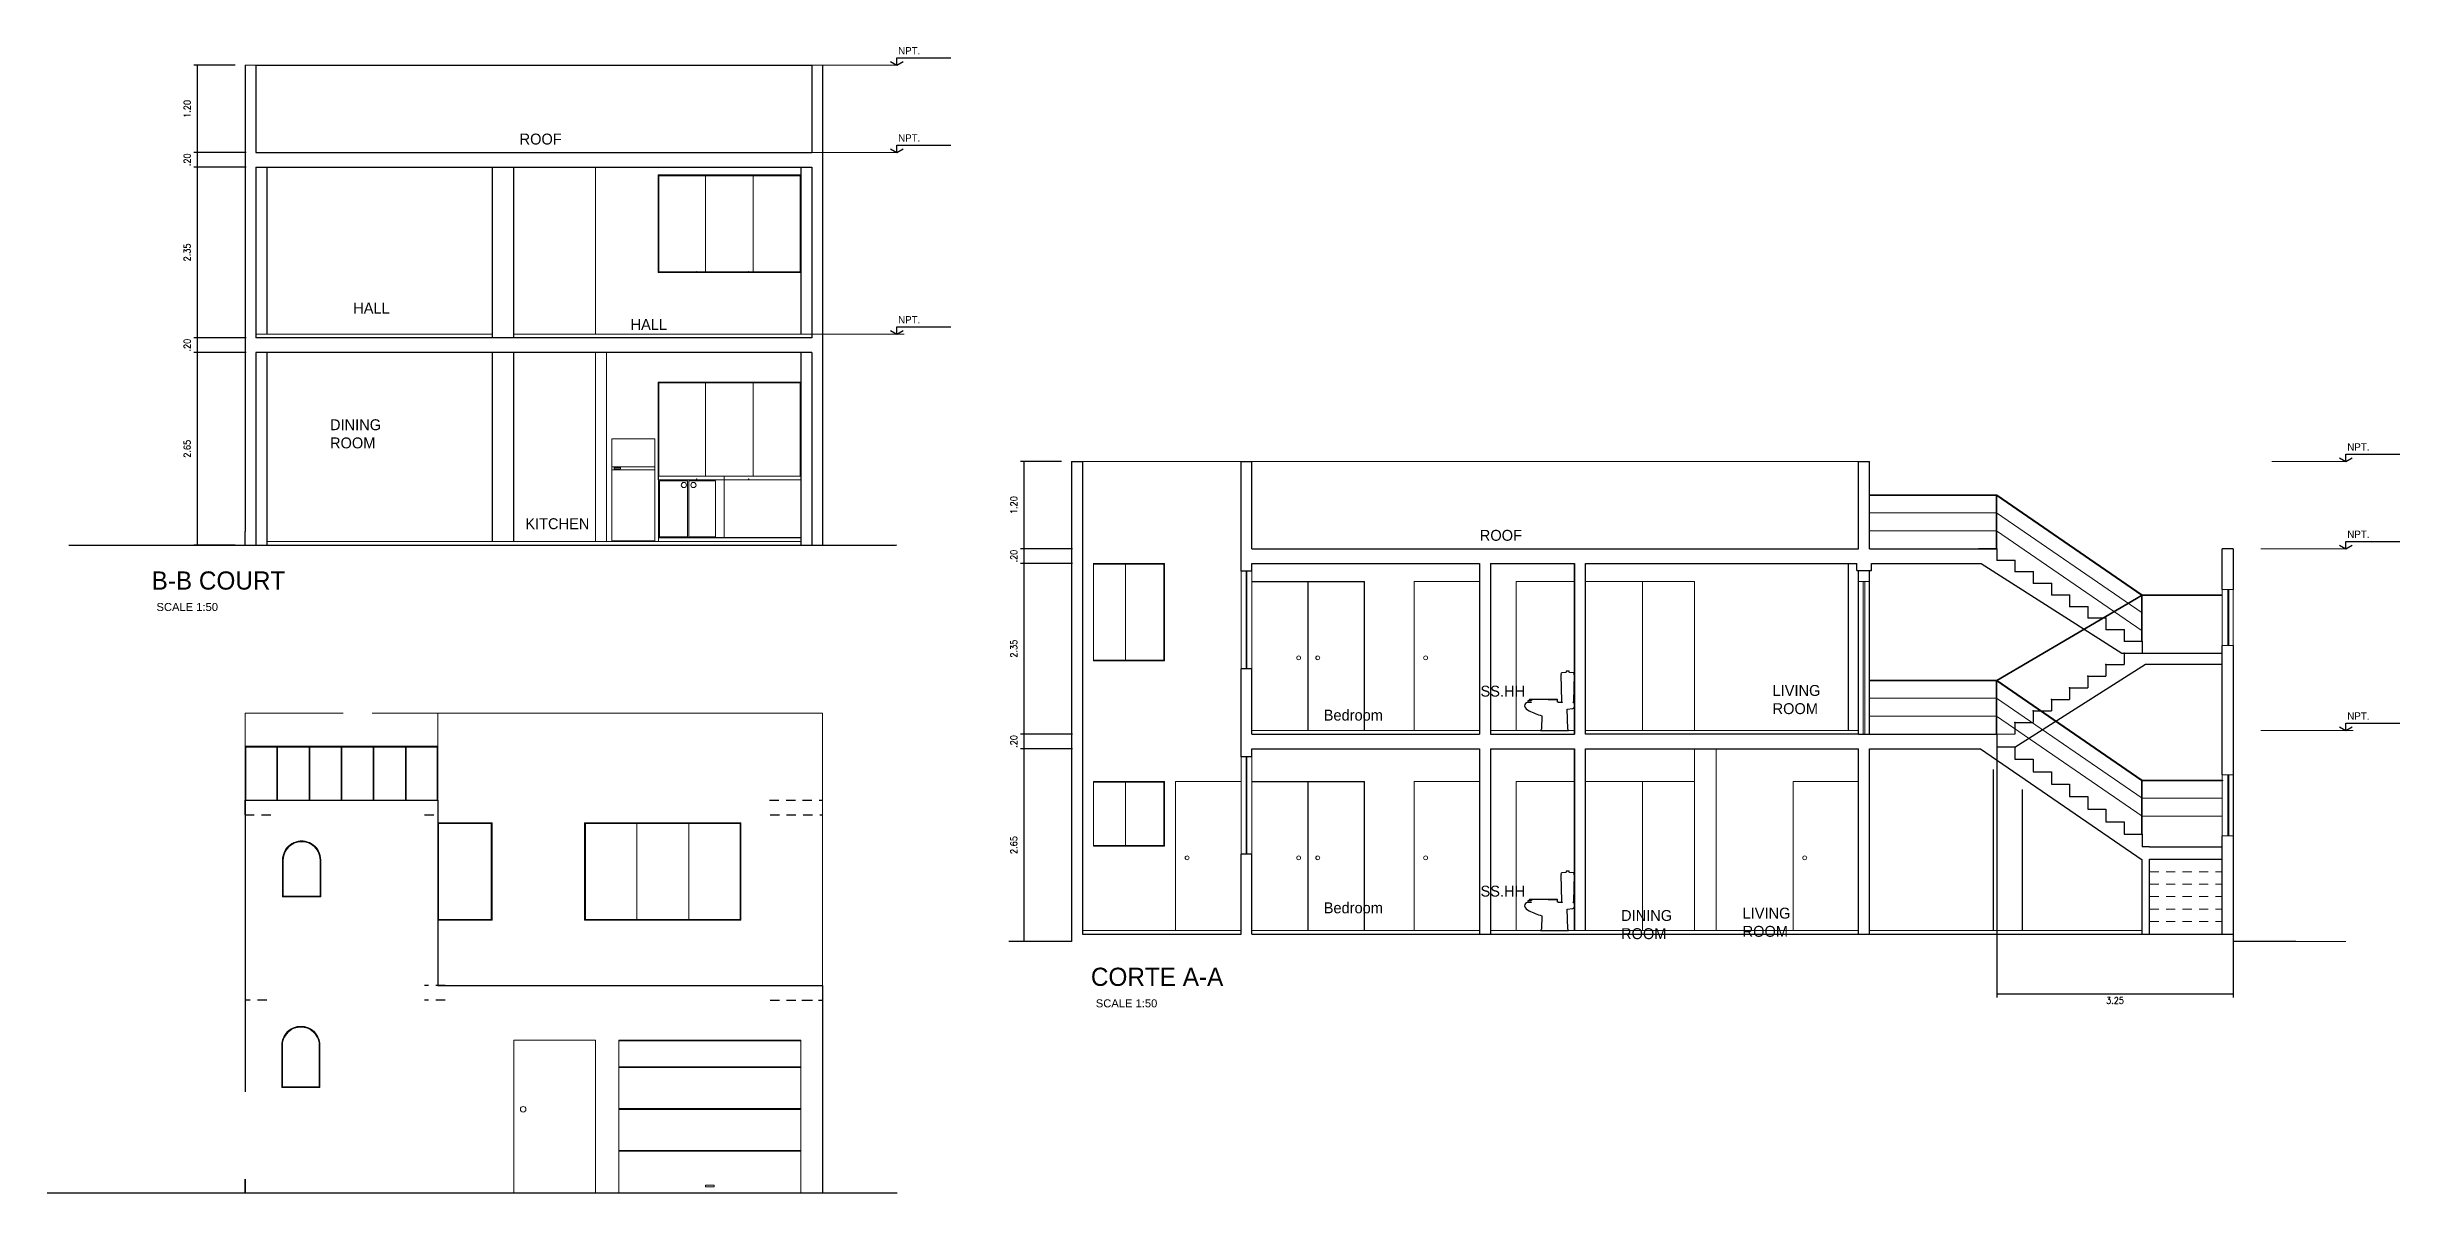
# Model space of a CAD drawing. Header units: millimetres. Extents: x -1414 to 2664, y 674 to 1517.
# Drawn here: x 1382.15 to 1414.5, y 817.52 to 833.28 of the extents above; entities that cross this region are included whole.
import ezdxf
from ezdxf.enums import TextEntityAlignment as Align

# ---------------------------------------------------------------- set-up
doc = ezdxf.new("R2010")
doc.units = ezdxf.units.MM
doc.header["$LTSCALE"] = 0.01
doc.linetypes.add('DASHED', pattern=[19.05, 12.7, -6.35])
doc.layers.get('0').update_dxf_attribs({"linetype": 'CONTINUOUS'})
for name, color, linetype, lineweight in [('.01', 1, 'CONTINUOUS', 9), ('.1', 2, 'CONTINUOUS', 13), ('Casco', 7, 'CONTINUOUS', 20), ('E PLANTA TECHO', 8, 'CONTINUOUS', 13), ('gradas', 131, 'CONTINUOUS', 13), ('MOBILIARIO', 250, 'CONTINUOUS', 9), ('MURO', 5, 'CONTINUOUS', 50)]:
    doc.layers.add(name, color=color, linetype=linetype, lineweight=lineweight)
for name, color, linetype in [('.2', 2, 'CONTINUOUS'), ('0.25', 5, 'CONTINUOUS'), ('06', 6, 'CONTINUOUS'), ('2', 2, 'CONTINUOUS'), ('IE-ALU', 3, 'CONTINUOUS'), ('PISO', 1, 'CONTINUOUS')]:
    doc.layers.add(name, color=color, linetype=linetype)
doc.layers.add('EQUIPAMIENTO', color=139, linetype='CONTINUOUS', lineweight=15, true_color=0x1d4e5d)
doc.styles.add('ARIAL-1', font='ARIAL-1')
doc.styles.add('NOTAS', font='NOTAS')
doc.styles.get("Standard").update_dxf_attribs({"font": 'STANDARD'})
doc.styles.add('TEXTO', font='TEXTO')
doc.styles.add('titulo', font='titulo')
doc.dimstyles.get("Standard").update_dxf_attribs({"dimscale": 0.05, "dimtxt": 1.8, "dimasz": 1, "dimexe": 1, "dimexo": 1, "dimgap": 0.9, "dimtad": 0, "dimtoh": 1, "dimzin": 4, "dimdsep": 46, "dimcen": 0.09, "dimclrd": 2, "dimclre": 1, "dimclrt": 3, "dimadec": 0, "dimazin": 0, "dimtfac": 1, "dimtdec": 4, "dimtofl": 0, "dimtmove": 0, "dimatfit": 3, "dimfxl": 0.05, "dimtolj": 1, "dimtzin": 0, "dimarcsym": 0})

# ---------------------------------------------------------------- blocks, each defined once
blk = doc.blocks.new('*D41')
at = {"layer": '.1', "color": 1, "linetype": 'ByBlock', "lineweight": -2}
for p, q in [((1384.885, 829.076), (1384.167, 829.076)), ((1384.735, 826.426), (1384.167, 826.426))]:
    blk.add_line(p, q, dxfattribs=at)
at = {"layer": '.1', "color": 2, "linetype": 'ByBlock', "lineweight": -2}
blk.add_line((1384.217, 826.426), (1384.217, 829.076), dxfattribs=at)
for points in [[(1384.217, 829.076), (1384.226, 829.026), (1384.209, 829.026)], [(1384.217, 826.426), (1384.209, 826.476), (1384.226, 826.476)]]:
    blk.add_solid(points, dxfattribs=at)
at = {"layer": '.1', "color": 3, "linetype": 'CONTINUOUS', "lineweight": -2, "insert": (1384.076, 827.751), "char_height": 0.09, "width": 0.21, "attachment_point": 5, "rotation": 90}
blk.add_mtext('2.65', dxfattribs=at)
blk = doc.blocks.new('*D42')
at = {"layer": '.1', "color": 1, "linetype": 'ByBlock', "lineweight": -2}
for p, q in [((1384.885, 829.276), (1384.167, 829.276)), ((1384.885, 829.076), (1384.167, 829.076))]:
    blk.add_line(p, q, dxfattribs=at)
at = {"layer": '.1', "color": 2, "linetype": 'ByBlock', "lineweight": -2}
blk.add_line((1384.217, 829.076), (1384.217, 829.276), dxfattribs=at)
for points in [[(1384.217, 829.276), (1384.226, 829.226), (1384.209, 829.226)], [(1384.217, 829.076), (1384.209, 829.126), (1384.226, 829.126)]]:
    blk.add_solid(points, dxfattribs=at)
at = {"layer": '.1', "color": 3, "linetype": 'CONTINUOUS', "lineweight": -2, "insert": (1384.076, 829.176), "char_height": 0.09, "width": 0.14, "attachment_point": 5, "rotation": 90}
blk.add_mtext('.20', dxfattribs=at)
blk = doc.blocks.new('*D43')
at = {"layer": '.1', "color": 1, "linetype": 'ByBlock', "lineweight": -2}
for p, q in [((1384.885, 831.625), (1384.167, 831.625)), ((1384.885, 829.276), (1384.167, 829.276))]:
    blk.add_line(p, q, dxfattribs=at)
at = {"layer": '.1', "color": 2, "linetype": 'ByBlock', "lineweight": -2}
blk.add_line((1384.217, 829.276), (1384.217, 831.625), dxfattribs=at)
for points in [[(1384.217, 831.625), (1384.226, 831.575), (1384.209, 831.575)], [(1384.217, 829.276), (1384.209, 829.326), (1384.226, 829.326)]]:
    blk.add_solid(points, dxfattribs=at)
at = {"layer": '.1', "color": 3, "linetype": 'CONTINUOUS', "lineweight": -2, "insert": (1384.076, 830.451), "char_height": 0.09, "width": 0.21, "attachment_point": 5, "rotation": 90}
blk.add_mtext('2.35', dxfattribs=at)
blk = doc.blocks.new('*D44')
at = {"layer": '.1', "color": 1, "linetype": 'ByBlock', "lineweight": -2}
for p, q in [((1384.885, 831.825), (1384.167, 831.825)), ((1384.885, 831.625), (1384.167, 831.625))]:
    blk.add_line(p, q, dxfattribs=at)
at = {"layer": '.1', "color": 2, "linetype": 'ByBlock', "lineweight": -2}
blk.add_line((1384.217, 831.625), (1384.217, 831.825), dxfattribs=at)
for points in [[(1384.217, 831.825), (1384.226, 831.775), (1384.209, 831.775)], [(1384.217, 831.625), (1384.209, 831.675), (1384.226, 831.675)]]:
    blk.add_solid(points, dxfattribs=at)
at = {"layer": '.1', "color": 3, "linetype": 'CONTINUOUS', "lineweight": -2, "insert": (1384.076, 831.725), "char_height": 0.09, "width": 0.14, "attachment_point": 5, "rotation": 90}
blk.add_mtext('.20', dxfattribs=at)
blk = doc.blocks.new('*D45')
at = {"layer": '.1', "color": 1, "linetype": 'ByBlock', "lineweight": -2}
for p, q in [((1384.735, 833.025), (1384.167, 833.025)), ((1384.885, 831.825), (1384.167, 831.825))]:
    blk.add_line(p, q, dxfattribs=at)
at = {"layer": '.1', "color": 2, "linetype": 'ByBlock', "lineweight": -2}
blk.add_line((1384.217, 831.825), (1384.217, 833.025), dxfattribs=at)
for points in [[(1384.217, 833.025), (1384.226, 832.975), (1384.209, 832.975)], [(1384.217, 831.825), (1384.209, 831.875), (1384.226, 831.875)]]:
    blk.add_solid(points, dxfattribs=at)
at = {"layer": '.1', "color": 3, "linetype": 'CONTINUOUS', "lineweight": -2, "insert": (1384.076, 832.425), "char_height": 0.09, "width": 0.19, "attachment_point": 5, "rotation": 90}
blk.add_mtext('1.20', dxfattribs=at)
blk = doc.blocks.new('*D46')
at = {"layer": '.1', "color": 1, "linetype": 'ByBlock', "lineweight": -2}
for p, q in [((1396.249, 823.627), (1395.532, 823.627)), ((1396.099, 820.977), (1395.532, 820.977))]:
    blk.add_line(p, q, dxfattribs=at)
at = {"layer": '.1', "color": 2, "linetype": 'ByBlock', "lineweight": -2}
blk.add_line((1395.582, 820.977), (1395.582, 823.627), dxfattribs=at)
for points in [[(1395.582, 823.627), (1395.59, 823.577), (1395.573, 823.577)], [(1395.582, 820.977), (1395.573, 821.027), (1395.59, 821.027)]]:
    blk.add_solid(points, dxfattribs=at)
at = {"layer": '.1', "color": 3, "linetype": 'CONTINUOUS', "lineweight": -2, "insert": (1395.441, 822.302), "char_height": 0.09, "width": 0.21, "attachment_point": 5, "rotation": 90}
blk.add_mtext('2.65', dxfattribs=at)
blk = doc.blocks.new('*D47')
at = {"layer": '.1', "color": 1, "linetype": 'ByBlock', "lineweight": -2}
for p, q in [((1396.249, 823.827), (1395.532, 823.827)), ((1396.249, 823.627), (1395.532, 823.627))]:
    blk.add_line(p, q, dxfattribs=at)
at = {"layer": '.1', "color": 2, "linetype": 'ByBlock', "lineweight": -2}
blk.add_line((1395.582, 823.627), (1395.582, 823.827), dxfattribs=at)
for points in [[(1395.582, 823.827), (1395.59, 823.777), (1395.573, 823.777)], [(1395.582, 823.627), (1395.573, 823.677), (1395.59, 823.677)]]:
    blk.add_solid(points, dxfattribs=at)
at = {"layer": '.1', "color": 3, "linetype": 'CONTINUOUS', "lineweight": -2, "insert": (1395.441, 823.727), "char_height": 0.09, "width": 0.14, "attachment_point": 5, "rotation": 90}
blk.add_mtext('.20', dxfattribs=at)
blk = doc.blocks.new('*D48')
at = {"layer": '.1', "color": 1, "linetype": 'ByBlock', "lineweight": -2}
for p, q in [((1396.249, 826.176), (1395.532, 826.176)), ((1396.249, 823.827), (1395.532, 823.827))]:
    blk.add_line(p, q, dxfattribs=at)
at = {"layer": '.1', "color": 2, "linetype": 'ByBlock', "lineweight": -2}
blk.add_line((1395.582, 823.827), (1395.582, 826.176), dxfattribs=at)
for points in [[(1395.582, 826.176), (1395.59, 826.126), (1395.573, 826.126)], [(1395.582, 823.827), (1395.573, 823.877), (1395.59, 823.877)]]:
    blk.add_solid(points, dxfattribs=at)
at = {"layer": '.1', "color": 3, "linetype": 'CONTINUOUS', "lineweight": -2, "insert": (1395.441, 825.002), "char_height": 0.09, "width": 0.21, "attachment_point": 5, "rotation": 90}
blk.add_mtext('2.35', dxfattribs=at)
blk = doc.blocks.new('*D49')
at = {"layer": '.1', "color": 1, "linetype": 'ByBlock', "lineweight": -2}
for p, q in [((1396.249, 826.376), (1395.532, 826.376)), ((1396.249, 826.176), (1395.532, 826.176))]:
    blk.add_line(p, q, dxfattribs=at)
at = {"layer": '.1', "color": 2, "linetype": 'ByBlock', "lineweight": -2}
blk.add_line((1395.582, 826.176), (1395.582, 826.376), dxfattribs=at)
for points in [[(1395.582, 826.376), (1395.59, 826.326), (1395.573, 826.326)], [(1395.582, 826.176), (1395.573, 826.226), (1395.59, 826.226)]]:
    blk.add_solid(points, dxfattribs=at)
at = {"layer": '.1', "color": 3, "linetype": 'CONTINUOUS', "lineweight": -2, "insert": (1395.441, 826.276), "char_height": 0.09, "width": 0.14, "attachment_point": 5, "rotation": 90}
blk.add_mtext('.20', dxfattribs=at)
blk = doc.blocks.new('*D50')
at = {"layer": '.1', "color": 1, "linetype": 'ByBlock', "lineweight": -2}
for p, q in [((1396.099, 827.576), (1395.532, 827.576)), ((1396.249, 826.376), (1395.532, 826.376))]:
    blk.add_line(p, q, dxfattribs=at)
at = {"layer": '.1', "color": 2, "linetype": 'ByBlock', "lineweight": -2}
blk.add_line((1395.582, 826.376), (1395.582, 827.576), dxfattribs=at)
for points in [[(1395.582, 827.576), (1395.59, 827.526), (1395.573, 827.526)], [(1395.582, 826.376), (1395.573, 826.426), (1395.59, 826.426)]]:
    blk.add_solid(points, dxfattribs=at)
at = {"layer": '.1', "color": 3, "linetype": 'CONTINUOUS', "lineweight": -2, "insert": (1395.441, 826.976), "char_height": 0.09, "width": 0.19, "attachment_point": 5, "rotation": 90}
blk.add_mtext('1.20', dxfattribs=at)
blk = doc.blocks.new('*D170')
at = {"layer": '.1', "color": 1, "linetype": 'ByBlock', "lineweight": -2}
for p, q in [((1408.956, 823.777), (1408.956, 820.206)), ((1412.206, 823.777), (1412.206, 820.206))]:
    blk.add_line(p, q, dxfattribs=at)
at = {"layer": '.1', "color": 2, "linetype": 'ByBlock', "lineweight": -2}
blk.add_line((1408.956, 820.256), (1412.206, 820.256), dxfattribs=at)
for points in [[(1408.956, 820.256), (1409.006, 820.265), (1409.006, 820.248)], [(1412.206, 820.256), (1412.156, 820.248), (1412.156, 820.265)]]:
    blk.add_solid(points, dxfattribs=at)
at = {"layer": '.1', "color": 3, "linetype": 'CONTINUOUS', "lineweight": -2, "insert": (1410.581, 820.166), "char_height": 0.09, "width": 0.21, "attachment_point": 5}
blk.add_mtext('3.25', dxfattribs=at)

msp = doc.modelspace()

# ---------------------------------------------------------------- linework, layer by layer
at = {"layer": '.01'}
for p, q in [((1408.956, 827.118), (1407.206, 827.118)), ((1408.956, 827.108), (1407.206, 827.108)), ((1408.956, 826.871), (1407.206, 826.871)), ((1408.946, 826.376), (1408.946, 827.118)), ((1408.95, 827.11), (1410.95, 825.735)), ((1408.954, 826.872), (1410.954, 825.497)), ((1408.956, 827.118), (1410.956, 825.743)), ((1408.956, 826.376), (1408.956, 827.118)), ((1408.956, 826.624), (1407.206, 826.624)), ((1408.953, 826.625), (1410.953, 825.25)), ((1408.956, 824.569), (1410.956, 825.743)), ((1408.956, 824.56), (1410.956, 825.735)), ((1410.946, 825.102), (1410.946, 825.743)), ((1410.95, 825.735), (1412.05, 825.735)), ((1410.956, 825.102), (1410.956, 825.743)), ((1410.956, 825.743), (1412.056, 825.743)), ((1408.956, 824.569), (1407.206, 824.569)), ((1408.956, 824.559), (1407.206, 824.559)), ((1408.956, 824.321), (1407.206, 824.321)), ((1408.946, 823.827), (1408.946, 824.569)), ((1408.95, 824.56), (1410.95, 823.185)), ((1408.954, 824.323), (1410.954, 822.948)), ((1408.956, 824.569), (1410.956, 823.194)), ((1408.956, 823.827), (1408.956, 824.569)), ((1408.956, 824.074), (1407.206, 824.074)), ((1408.953, 824.076), (1410.953, 822.701)), ((1387.522, 823.66), (1384.872, 823.66)), ((1384.872, 822.918), (1384.872, 823.66)), ((1387.522, 823.65), (1384.872, 823.65)), ((1384.882, 822.918), (1384.882, 823.66)), ((1385.309, 822.918), (1385.309, 823.66)), ((1385.319, 822.918), (1385.319, 823.66)), ((1385.751, 822.918), (1385.751, 823.66)), ((1385.761, 822.918), (1385.761, 823.66)), ((1386.192, 822.918), (1386.192, 823.66)), ((1386.202, 822.918), (1386.202, 823.66)), ((1386.634, 822.918), (1386.634, 823.66)), ((1386.644, 822.918), (1386.644, 823.66)), ((1387.076, 822.918), (1387.076, 823.66)), ((1387.086, 822.918), (1387.086, 823.66)), ((1387.512, 822.918), (1387.512, 823.66)), ((1387.522, 822.918), (1387.522, 823.66)), ((1410.946, 822.452), (1410.946, 823.194)), ((1410.956, 822.452), (1410.956, 823.194)), ((1410.956, 823.194), (1412.056, 823.194)), ((1410.956, 823.184), (1412.056, 823.184)), ((1410.954, 822.948), (1412.054, 822.948)), ((1410.956, 822.699), (1412.056, 822.699)), ((1387.522, 820.369), (1387.522, 821.11))]:
    msp.add_line(p, q, dxfattribs=at)
at = {"layer": '.01', "lineweight": -2}
for p, q in [((1398.715, 825.927), (1400.262, 825.927)), ((1399.489, 823.877), (1399.489, 825.927)), ((1400.262, 823.877), (1400.262, 825.927)), ((1398.715, 823.177), (1400.262, 823.177)), ((1399.489, 821.127), (1399.489, 823.177)), ((1400.262, 821.127), (1400.262, 823.177))]:
    msp.add_line(p, q, dxfattribs=at)
at = {"layer": '.01', "linetype": 'DASHED'}
for p, q in [((1410.956, 825.498), (1410.956, 825.102)), ((1411.056, 821.936), (1412.056, 821.936)), ((1411.056, 821.764), (1412.056, 821.764)), ((1411.056, 821.593), (1412.056, 821.593)), ((1411.056, 821.421), (1412.056, 821.421)), ((1411.056, 821.249), (1412.056, 821.249))]:
    msp.add_line(p, q, dxfattribs=at)
at = {"layer": '.01'}
for centre in [(1399.357, 824.877), (1399.62, 824.877), (1401.103, 824.877), (1397.824, 822.127), (1399.357, 822.127), (1399.62, 822.127), (1401.103, 822.127), (1406.315, 822.127)]:
    msp.add_circle(centre, 0.0269, dxfattribs=at)
for p in [(1391.204, 831.506), (1391.858, 831.506), (1391.204, 828.656), (1391.858, 828.656), (1408.946, 826.871), (1408.946, 826.624), (1408.946, 824.321), (1408.946, 824.074)]:
    msp.add_point(p, dxfattribs=at)
at = {"layer": '.1', "color": 5}
for p, q in [((1385.022, 833.025), (1384.872, 833.025)), ((1392.662, 833.025), (1392.812, 833.025))]:
    msp.add_line(p, q, dxfattribs=at)
at = {"layer": '.1'}
for p, q in [((1389.692, 831.625), (1389.692, 829.326)), ((1389.692, 831.625), (1389.692, 829.326)), ((1389.692, 831.625), (1389.692, 829.326)), ((1392.512, 831.516), (1390.55, 831.516)), ((1390.55, 831.516), (1390.55, 830.176)), ((1392.512, 831.506), (1390.55, 831.506)), ((1390.56, 831.516), (1390.56, 830.176)), ((1391.204, 831.516), (1391.204, 830.175)), ((1391.858, 831.516), (1391.858, 830.175)), ((1392.502, 831.516), (1392.502, 830.176)), ((1392.512, 831.516), (1392.512, 830.176)), ((1392.512, 830.186), (1390.55, 830.186)), ((1390.55, 830.176), (1392.512, 830.176)), ((1388.267, 829.326), (1385.022, 829.326)), ((1392.662, 829.326), (1388.567, 829.326)), ((1389.692, 829.076), (1389.692, 826.476)), ((1389.692, 829.076), (1389.692, 826.476)), ((1389.692, 829.076), (1389.692, 826.476)), ((1389.842, 829.076), (1389.842, 826.476)), ((1392.512, 828.666), (1390.55, 828.666)), ((1390.55, 828.666), (1390.55, 827.326)), ((1392.512, 828.656), (1390.55, 828.656)), ((1390.56, 828.666), (1390.56, 827.376)), ((1391.204, 828.666), (1391.204, 827.376)), ((1391.858, 828.666), (1391.858, 827.376)), ((1392.502, 828.666), (1392.502, 827.376)), ((1392.512, 828.666), (1392.512, 827.376)), ((1396.386, 827.576), (1398.565, 827.576)), ((1398.715, 827.576), (1407.056, 827.576)), ((1390.557, 827.336), (1390.55, 827.336)), ((1390.55, 827.326), (1390.557, 827.326)), ((1385.172, 826.476), (1385.875, 826.476)), ((1385.875, 826.476), (1392.512, 826.476)), ((1396.536, 826.177), (1396.536, 824.836)), ((1397.515, 826.176), (1396.536, 826.176)), ((1397.515, 826.166), (1396.536, 826.166)), ((1396.978, 826.176), (1396.978, 824.835)), ((1397.505, 826.176), (1397.505, 824.836)), ((1397.515, 826.176), (1397.515, 824.836)), ((1398.565, 826.067), (1398.565, 824.727)), ((1398.634, 826.067), (1398.634, 824.727)), ((1398.647, 826.067), (1398.647, 824.727)), ((1398.715, 826.067), (1398.715, 824.727)), ((1400.944, 823.877), (1400.944, 825.927)), ((1400.944, 825.927), (1401.844, 825.927)), ((1402.349, 825.927), (1403.149, 825.927)), ((1402.349, 825.927), (1402.349, 823.877)), ((1404.799, 825.927), (1403.299, 825.927)), ((1404.085, 825.927), (1404.085, 823.877)), ((1404.799, 823.877), (1404.799, 825.927)), ((1407.206, 825.927), (1407.056, 825.927)), ((1407.118, 823.827), (1407.118, 825.927)), ((1407.143, 823.827), (1407.143, 825.927)), ((1412.133, 825.817), (1412.056, 825.817)), ((1412.056, 825.817), (1412.206, 825.817)), ((1412.056, 825.817), (1412.056, 825.047)), ((1412.133, 825.817), (1412.133, 825.047)), ((1412.146, 825.817), (1412.146, 825.047)), ((1412.206, 825.817), (1412.206, 825.047)), ((1412.133, 825.047), (1412.056, 825.047)), ((1412.056, 825.047), (1412.206, 825.047)), ((1397.515, 824.846), (1396.536, 824.846)), ((1396.536, 824.836), (1397.515, 824.836)), ((1384.872, 824.118), (1384.872, 820.369)), ((1384.872, 824.118), (1386.221, 824.118)), ((1386.621, 824.118), (1392.812, 824.118)), ((1387.522, 822.918), (1387.522, 824.118)), ((1392.812, 824.118), (1392.812, 820.369)), ((1392.812, 824.118), (1392.812, 820.369)), ((1392.812, 824.118), (1392.812, 820.369)), ((1398.715, 823.877), (1401.844, 823.877)), ((1401.994, 823.877), (1403.149, 823.877)), ((1407.056, 823.877), (1403.299, 823.877)), ((1404.799, 821.127), (1404.799, 823.627)), ((1405.099, 821.127), (1405.099, 823.627)), ((1398.565, 823.517), (1398.565, 822.177)), ((1398.634, 823.517), (1398.634, 822.177)), ((1398.647, 823.517), (1398.647, 822.177)), ((1398.715, 823.517), (1398.715, 822.177)), ((1396.536, 823.178), (1396.536, 822.287)), ((1397.515, 823.177), (1396.536, 823.177)), ((1397.515, 823.167), (1396.536, 823.167)), ((1396.978, 823.177), (1396.978, 822.286)), ((1397.515, 823.177), (1397.505, 823.177)), ((1397.505, 823.177), (1397.505, 822.287)), ((1397.515, 823.167), (1397.505, 823.167)), ((1397.515, 823.177), (1397.515, 822.287)), ((1397.665, 821.127), (1397.665, 823.177)), ((1397.665, 823.177), (1398.565, 823.177)), ((1400.944, 821.127), (1400.944, 823.177)), ((1400.944, 823.177), (1401.844, 823.177)), ((1402.349, 823.177), (1403.149, 823.177)), ((1402.349, 823.177), (1402.349, 821.127)), ((1403.299, 823.177), (1404.799, 823.177)), ((1404.085, 823.177), (1404.085, 821.127)), ((1406.156, 821.127), (1406.156, 823.177)), ((1406.156, 823.177), (1407.056, 823.177)), ((1412.133, 823.267), (1412.056, 823.267)), ((1412.056, 823.267), (1412.206, 823.267)), ((1412.056, 823.267), (1412.056, 822.427)), ((1412.133, 823.267), (1412.133, 822.427)), ((1412.146, 823.267), (1412.146, 822.427)), ((1412.206, 823.267), (1412.206, 822.427)), ((1388.267, 822.609), (1387.522, 822.609)), ((1387.522, 822.609), (1387.522, 821.269)), ((1388.267, 822.599), (1387.522, 822.599)), ((1387.532, 822.609), (1387.532, 821.279)), ((1388.257, 821.279), (1388.257, 822.609)), ((1388.267, 821.269), (1388.267, 822.609)), ((1391.687, 822.609), (1389.541, 822.609)), ((1389.541, 822.609), (1389.541, 821.269)), ((1391.687, 822.599), (1389.541, 822.599)), ((1389.551, 822.609), (1389.551, 821.269)), ((1390.257, 822.609), (1390.257, 821.268)), ((1390.972, 822.609), (1390.972, 821.268)), ((1391.677, 822.609), (1391.677, 821.269)), ((1391.687, 822.609), (1391.687, 821.269)), ((1412.133, 822.427), (1412.056, 822.427)), ((1412.056, 822.427), (1412.206, 822.427)), ((1385.387, 821.589), (1385.387, 822.096)), ((1385.397, 821.589), (1385.397, 822.168)), ((1385.903, 822.168), (1385.903, 821.589)), ((1385.913, 822.096), (1385.913, 821.589)), ((1397.515, 822.297), (1396.536, 822.297)), ((1396.536, 822.287), (1397.515, 822.287)), ((1397.515, 822.297), (1397.505, 822.297)), ((1397.505, 822.287), (1397.515, 822.287)), ((1385.913, 821.589), (1385.387, 821.589)), ((1385.903, 821.599), (1385.397, 821.599)), ((1387.522, 821.279), (1388.257, 821.279)), ((1387.522, 821.269), (1388.267, 821.269)), ((1391.687, 821.279), (1389.541, 821.279)), ((1389.541, 821.269), (1391.687, 821.269)), ((1396.386, 821.127), (1398.565, 821.127)), ((1398.715, 821.127), (1401.844, 821.127)), ((1401.994, 821.127), (1407.056, 821.127)), ((1407.206, 821.127), (1410.956, 821.127)), ((1392.812, 820.169), (1392.812, 817.619)), ((1392.812, 820.169), (1392.812, 817.619)), ((1385.376, 819.22), (1385.376, 819.547)), ((1385.376, 819.426), (1385.376, 819.547)), ((1385.376, 819.547), (1385.376, 818.97)), ((1385.376, 819.547), (1385.376, 818.97)), ((1385.386, 819.214), (1385.386, 819.618)), ((1385.386, 819.423), (1385.386, 819.618)), ((1385.386, 819.618), (1385.386, 818.98)), ((1385.386, 819.618), (1385.386, 818.98)), ((1385.891, 819.618), (1385.891, 818.98)), ((1385.891, 819.618), (1385.891, 818.98)), ((1385.891, 819.214), (1385.891, 819.618)), ((1385.891, 819.423), (1385.891, 819.618)), ((1385.901, 819.547), (1385.901, 818.97)), ((1385.901, 819.547), (1385.901, 818.97)), ((1385.901, 819.22), (1385.901, 819.547)), ((1385.901, 819.426), (1385.901, 819.547)), ((1388.567, 819.619), (1389.692, 819.619)), ((1388.567, 819.619), (1388.567, 817.519)), ((1389.692, 819.619), (1389.692, 817.519)), ((1390.012, 819.619), (1392.512, 819.619)), ((1390.012, 819.619), (1390.012, 817.519)), ((1390.012, 819.609), (1392.512, 819.609)), ((1392.512, 819.619), (1392.512, 817.519)), ((1390.012, 819.253), (1392.512, 819.253)), ((1390.012, 819.243), (1392.512, 819.243)), ((1385.376, 818.97), (1385.376, 818.969)), ((1385.376, 818.97), (1385.901, 818.97)), ((1385.386, 818.98), (1385.891, 818.98)), ((1385.901, 818.97), (1385.851, 818.97)), ((1385.891, 818.98), (1385.852, 818.98)), ((1390.012, 818.678), (1392.512, 818.678)), ((1390.012, 818.668), (1392.512, 818.668)), ((1390.012, 818.103), (1392.512, 818.103)), ((1390.012, 818.093), (1392.512, 818.093))]:
    msp.add_line(p, q, dxfattribs=at)
for points in [[(1389.946, 827.494), (1390.032, 827.494), (1390.032, 827.477), (1389.946, 827.477)], [(1391.203, 817.627), (1391.32, 817.627), (1391.32, 817.603), (1391.203, 817.603)]]:
    msp.add_lwpolyline(points, close=True, dxfattribs=at)
msp.add_lwpolyline([(1409.206, 823.827), (1408.956, 823.827)], dxfattribs=at)
msp.add_circle((1388.695, 818.669), 0.0382, dxfattribs=at)
for centre, radius, start, end in [((1385.65, 822.096), 0.263, 74.1426, 180), ((1385.65, 822.096), 0.253, 74.1426, 180), ((1385.65, 822.096), 0.263, 0, 105.8574), ((1385.65, 822.096), 0.253, 0, 105.8574), ((1385.639, 819.547), 0.263, 74.1426, 180), ((1385.639, 819.547), 0.263, 74.1426, 180), ((1385.639, 819.547), 0.263, 74.1426, 180), ((1385.639, 819.547), 0.263, 74.1426, 180), ((1385.639, 819.547), 0.253, 74.1426, 180), ((1385.639, 819.547), 0.253, 74.1426, 180), ((1385.639, 819.547), 0.253, 74.1426, 180), ((1385.639, 819.547), 0.253, 74.1426, 180), ((1385.639, 819.547), 0.263, 0, 105.8574), ((1385.639, 819.547), 0.263, 0, 105.8574), ((1385.639, 819.547), 0.263, 0, 105.8574), ((1385.639, 819.547), 0.263, 0, 105.8574), ((1385.639, 819.547), 0.253, 0, 105.8574), ((1385.639, 819.547), 0.253, 0, 105.8574), ((1385.639, 819.547), 0.253, 0, 105.8574), ((1385.639, 819.547), 0.253, 0, 105.8574)]:
    msp.add_arc(centre, radius, start, end, dxfattribs=at)
for p in [(1391.081, 830.186), (1391.797, 830.186), (1391.081, 827.336), (1391.797, 827.336), (1396.978, 824.846), (1385.313, 823.66), (1386.197, 823.66), (1386.638, 823.66), (1387.08, 823.66), (1396.978, 822.297), (1390.257, 821.279), (1390.972, 821.279), (1392.512, 819.243), (1392.512, 818.668), (1392.512, 818.093)]:
    msp.add_point(p, dxfattribs=at)
at = {"layer": '.2'}
for p, q in [((1410.677, 824.942), (1412.056, 824.942)), ((1410.706, 824.942), (1410.706, 824.783)), ((1410.956, 825.102), (1410.956, 824.942)), ((1409.206, 823.649), (1411, 824.792)), ((1410.206, 824.624), (1410.206, 824.464)), ((1410.206, 824.624), (1410.456, 824.624)), ((1410.456, 824.783), (1410.456, 824.624)), ((1410.456, 824.783), (1410.706, 824.783)), ((1411, 824.792), (1412.056, 824.792)), ((1409.706, 824.305), (1409.706, 824.146)), ((1409.706, 824.305), (1409.956, 824.305)), ((1409.956, 824.464), (1409.956, 824.305)), ((1409.956, 824.464), (1410.206, 824.464)), ((1409.206, 823.986), (1409.206, 823.827)), ((1409.206, 823.986), (1409.456, 823.986)), ((1409.456, 824.146), (1409.456, 823.986)), ((1409.456, 824.146), (1409.706, 824.146))]:
    msp.add_line(p, q, dxfattribs=at)
msp.add_point((1410.706, 824.942), dxfattribs=at)
for points in [[(1393.745, 833.075), (1393.831, 833.025), (1393.918, 833.075)], [(1393.831, 833.025), (1393.831, 833.125), (1394.574, 833.125)], [(1393.745, 831.875), (1393.831, 831.825), (1393.918, 831.875)], [(1393.831, 831.825), (1393.831, 831.925), (1394.574, 831.925)], [(1393.831, 829.326), (1393.831, 829.426), (1394.574, 829.426)], [(1393.745, 829.376), (1393.831, 829.326), (1393.918, 829.376)], [(1413.669, 827.626), (1413.756, 827.576), (1413.843, 827.626)], [(1413.756, 827.576), (1413.756, 827.676), (1414.499, 827.676)], [(1413.669, 826.426), (1413.756, 826.376), (1413.843, 826.426)], [(1413.756, 826.376), (1413.756, 826.476), (1414.499, 826.476)], [(1413.669, 823.927), (1413.756, 823.877), (1413.843, 823.927)], [(1413.756, 823.877), (1413.756, 823.977), (1414.499, 823.977)]]:
    msp.add_lwpolyline(points)
for points in [[(1402.908, 824.302), (1402.531, 824.302, 1), (1402.531, 824.292), (1402.557, 824.292), (1402.557, 824.287), (1402.516, 824.287, 1), (1402.516, 824.267), (1402.556, 824.267), (1402.556, 824.262), (1402.546, 824.262), (1402.509, 824.262, 0.414214), (1402.464, 824.216, 0.227886), (1402.526, 824.149, 0.047213), (1402.699, 824.081), (1402.695, 823.899, -0.197628), (1402.681, 823.877), (1403.069, 823.877, -0.100146), (1403.06, 823.899), (1403.051, 824.173), (1403.125, 824.179, 0.297297), (1403.149, 824.206), (1403.149, 824.239, 0.396058), (1403.13, 824.262), (1403.125, 824.262, 0.286688), (1403.141, 824.283), (1403.149, 824.643, 0.266644), (1403.146, 824.648, -0.221102), (1403.144, 824.651, 0.369181), (1403.139, 824.655), (1403.146, 824.655, 0.404393), (1403.149, 824.658, 0.377478), (1403.136, 824.671), (1403.081, 824.676), (1403.08, 824.678, 0.387148), (1403.079, 824.679, 0.000255), (1403.075, 824.679), (1403.075, 824.691, 0.414214), (1403.074, 824.692), (1403.055, 824.692), (1403.036, 824.692, 0.414214), (1403.035, 824.691), (1403.035, 824.679, 0.000255), (1403.031, 824.679, 0.387148), (1403.03, 824.678), (1403.03, 824.676), (1402.975, 824.671, 0.377478), (1402.962, 824.658, 0.404393), (1402.965, 824.655), (1402.972, 824.655, 0.369181), (1402.967, 824.651, -0.221102), (1402.964, 824.648, 0.266644), (1402.962, 824.643), (1402.97, 824.283, 0.286688), (1402.986, 824.262), (1402.925, 824.262), (1402.925, 824.265), (1402.918, 824.265), (1402.918, 824.303), (1402.908, 824.303), (1402.908, 824.302), (1402.789, 824.302)], [(1402.908, 824.302), (1402.531, 824.302, 1), (1402.531, 824.292), (1402.557, 824.292), (1402.557, 824.287), (1402.516, 824.287, 1), (1402.516, 824.267), (1402.556, 824.267), (1402.556, 824.262), (1402.546, 824.262), (1402.509, 824.262, 0.414214), (1402.464, 824.216, 0.227886), (1402.526, 824.149, 0.047213), (1402.699, 824.081), (1402.695, 823.899, -0.197628), (1402.681, 823.877), (1403.069, 823.877, -0.100146), (1403.06, 823.899), (1403.051, 824.173), (1403.125, 824.179, 0.297297), (1403.149, 824.206), (1403.149, 824.239, 0.396058), (1403.13, 824.262), (1403.125, 824.262, 0.286688), (1403.141, 824.283), (1403.149, 824.643, 0.266644), (1403.146, 824.648, -0.221102), (1403.144, 824.651, 0.369181), (1403.139, 824.655), (1403.146, 824.655, 0.404393), (1403.149, 824.658, 0.377478), (1403.136, 824.671), (1403.081, 824.676), (1403.08, 824.678, 0.387148), (1403.079, 824.679, 0.000255), (1403.075, 824.679), (1403.075, 824.691, 0.414214), (1403.074, 824.692), (1403.055, 824.692), (1403.036, 824.692, 0.414214), (1403.035, 824.691), (1403.035, 824.679, 0.000255), (1403.031, 824.679, 0.387148), (1403.03, 824.678), (1403.03, 824.676), (1402.975, 824.671, 0.377478), (1402.962, 824.658, 0.404393), (1402.965, 824.655), (1402.972, 824.655, 0.369181), (1402.967, 824.651, -0.221102), (1402.964, 824.648, 0.266644), (1402.962, 824.643), (1402.97, 824.283, 0.286688), (1402.986, 824.262), (1402.925, 824.262), (1402.925, 824.265), (1402.918, 824.265), (1402.918, 824.303), (1402.908, 824.303), (1402.908, 824.302), (1402.789, 824.302)], [(1402.908, 821.552), (1402.531, 821.552, 1), (1402.531, 821.542), (1402.557, 821.542), (1402.557, 821.537), (1402.516, 821.537, 1), (1402.516, 821.517), (1402.556, 821.517), (1402.556, 821.512), (1402.546, 821.512), (1402.509, 821.512, 0.414214), (1402.464, 821.466, 0.227886), (1402.526, 821.399, 0.047213), (1402.699, 821.331), (1402.695, 821.149, -0.197628), (1402.681, 821.127), (1403.069, 821.127, -0.100146), (1403.06, 821.149), (1403.051, 821.423), (1403.125, 821.429, 0.297297), (1403.149, 821.456), (1403.149, 821.489, 0.396058), (1403.13, 821.512), (1403.125, 821.512, 0.286688), (1403.141, 821.533), (1403.149, 821.893, 0.266644), (1403.146, 821.898, -0.221102), (1403.144, 821.901, 0.369181), (1403.139, 821.905), (1403.146, 821.905, 0.404393), (1403.149, 821.908, 0.377478), (1403.136, 821.921), (1403.081, 821.926), (1403.08, 821.928, 0.387148), (1403.079, 821.929, 0.000255), (1403.075, 821.929), (1403.075, 821.941, 0.414214), (1403.074, 821.942), (1403.055, 821.942), (1403.036, 821.942, 0.414214), (1403.035, 821.941), (1403.035, 821.929, 0.000255), (1403.031, 821.929, 0.387148), (1403.03, 821.928), (1403.03, 821.926), (1402.975, 821.921, 0.377478), (1402.962, 821.908, 0.404393), (1402.965, 821.905), (1402.972, 821.905, 0.369181), (1402.967, 821.901, -0.221102), (1402.964, 821.898, 0.266644), (1402.962, 821.893), (1402.97, 821.533, 0.286688), (1402.986, 821.512), (1402.925, 821.512), (1402.925, 821.515), (1402.918, 821.515), (1402.918, 821.553), (1402.908, 821.553), (1402.908, 821.552), (1402.789, 821.552)], [(1402.908, 821.552), (1402.531, 821.552, 1), (1402.531, 821.542), (1402.557, 821.542), (1402.557, 821.537), (1402.516, 821.537, 1), (1402.516, 821.517), (1402.556, 821.517), (1402.556, 821.512), (1402.546, 821.512), (1402.509, 821.512, 0.414214), (1402.464, 821.466, 0.227886), (1402.526, 821.399, 0.047213), (1402.699, 821.331), (1402.695, 821.149, -0.197628), (1402.681, 821.127), (1403.069, 821.127, -0.100146), (1403.06, 821.149), (1403.051, 821.423), (1403.125, 821.429, 0.297297), (1403.149, 821.456), (1403.149, 821.489, 0.396058), (1403.13, 821.512), (1403.125, 821.512, 0.286688), (1403.141, 821.533), (1403.149, 821.893, 0.266644), (1403.146, 821.898, -0.221102), (1403.144, 821.901, 0.369181), (1403.139, 821.905), (1403.146, 821.905, 0.404393), (1403.149, 821.908, 0.377478), (1403.136, 821.921), (1403.081, 821.926), (1403.08, 821.928, 0.387148), (1403.079, 821.929, 0.000255), (1403.075, 821.929), (1403.075, 821.941, 0.414214), (1403.074, 821.942), (1403.055, 821.942), (1403.036, 821.942, 0.414214), (1403.035, 821.941), (1403.035, 821.929, 0.000255), (1403.031, 821.929, 0.387148), (1403.03, 821.928), (1403.03, 821.926), (1402.975, 821.921, 0.377478), (1402.962, 821.908, 0.404393), (1402.965, 821.905), (1402.972, 821.905, 0.369181), (1402.967, 821.901, -0.221102), (1402.964, 821.898, 0.266644), (1402.962, 821.893), (1402.97, 821.533, 0.286688), (1402.986, 821.512), (1402.925, 821.512), (1402.925, 821.515), (1402.918, 821.515), (1402.918, 821.553), (1402.908, 821.553), (1402.908, 821.552), (1402.789, 821.552)]]:
    msp.add_lwpolyline(points, format="xyb", close=True)
at = {"layer": '0.25'}
for p, q in [((1384.872, 833.025), (1384.872, 826.616)), ((1384.872, 833.025), (1384.872, 826.616)), ((1385.022, 833.025), (1385.022, 831.825)), ((1392.662, 833.025), (1392.662, 831.825)), ((1392.812, 833.025), (1392.812, 829.276)), ((1392.812, 833.025), (1392.812, 829.276)), ((1392.812, 833.025), (1392.812, 829.276)), ((1385.022, 831.825), (1385.312, 831.825)), ((1385.022, 831.825), (1392.662, 831.825)), ((1385.022, 831.625), (1385.022, 829.276)), ((1385.022, 831.625), (1385.312, 831.625)), ((1385.022, 831.625), (1388.567, 831.625)), ((1388.567, 831.625), (1392.662, 831.625)), ((1392.662, 831.625), (1392.662, 829.276)), ((1388.567, 829.276), (1385.022, 829.276)), ((1392.662, 829.276), (1388.567, 829.276)), ((1392.812, 829.276), (1392.812, 826.426)), ((1385.022, 829.076), (1385.022, 826.426)), ((1388.567, 829.076), (1385.022, 829.076)), ((1392.662, 829.076), (1388.567, 829.076)), ((1392.662, 829.076), (1392.662, 826.426)), ((1392.812, 829.076), (1392.812, 826.526)), ((1392.812, 829.076), (1392.812, 826.526)), ((1396.236, 827.576), (1396.236, 820.977)), ((1396.236, 827.576), (1396.386, 827.576)), ((1396.386, 827.576), (1396.386, 821.077)), ((1398.565, 827.576), (1398.715, 827.576)), ((1398.565, 826.067), (1398.565, 827.576)), ((1398.715, 826.376), (1398.715, 827.576)), ((1407.056, 826.376), (1407.056, 827.576)), ((1407.056, 827.576), (1407.206, 827.576)), ((1407.206, 826.376), (1407.206, 827.576)), ((1384.872, 826.426), (1384.872, 826.616)), ((1390.006, 826.486), (1390.006, 826.476)), ((1390.306, 826.476), (1390.306, 826.486)), ((1398.715, 826.376), (1407.056, 826.376)), ((1407.206, 826.376), (1408.956, 826.376)), ((1408.956, 826.376), (1408.706, 826.376)), ((1408.956, 826.376), (1408.956, 826.217)), ((1409.206, 826.217), (1408.956, 826.217)), ((1409.206, 826.217), (1409.206, 826.058)), ((1412.056, 825.817), (1412.056, 826.376)), ((1412.206, 826.376), (1412.056, 826.376)), ((1412.206, 826.376), (1412.206, 825.817)), ((1398.715, 826.176), (1401.844, 826.176)), ((1398.715, 826.067), (1398.715, 826.176)), ((1401.844, 826.176), (1401.844, 823.827)), ((1401.994, 826.176), (1403.149, 826.176)), ((1401.994, 826.176), (1401.994, 823.827)), ((1403.149, 823.827), (1403.149, 826.176)), ((1403.149, 826.176), (1403.149, 823.827)), ((1403.299, 823.827), (1403.299, 826.176)), ((1403.299, 826.176), (1407.031, 826.176)), ((1406.913, 826.176), (1406.913, 823.877)), ((1407.031, 826.076), (1407.031, 826.176)), ((1407.031, 826.076), (1407.056, 826.076)), ((1407.056, 826.076), (1407.206, 826.076)), ((1407.056, 823.827), (1407.056, 826.076)), ((1407.206, 823.827), (1407.206, 826.076)), ((1407.206, 826.076), (1407.231, 826.076)), ((1407.231, 826.076), (1407.231, 826.176)), ((1408.741, 826.176), (1410.677, 824.942)), ((1409.456, 826.058), (1409.206, 826.058)), ((1409.456, 826.058), (1409.456, 825.898)), ((1409.706, 825.898), (1409.456, 825.898)), ((1409.706, 825.898), (1409.706, 825.739)), ((1409.706, 825.898), (1409.706, 825.739)), ((1409.956, 825.739), (1409.706, 825.739)), ((1409.956, 825.739), (1409.956, 825.58)), ((1410.206, 825.58), (1409.956, 825.58)), ((1410.206, 825.58), (1410.206, 825.42)), ((1410.456, 825.42), (1410.206, 825.42)), ((1410.456, 825.42), (1410.456, 825.261)), ((1410.456, 825.42), (1410.456, 825.261)), ((1410.706, 825.261), (1410.456, 825.261)), ((1410.706, 825.261), (1410.456, 825.261)), ((1410.706, 825.261), (1410.706, 825.102)), ((1410.706, 825.261), (1410.706, 825.102)), ((1410.956, 825.102), (1410.706, 825.102)), ((1410.956, 825.102), (1410.706, 825.102)), ((1410.956, 825.102), (1410.706, 825.102)), ((1410.956, 825.102), (1410.956, 824.942)), ((1412.056, 823.827), (1412.056, 825.047)), ((1412.206, 825.047), (1412.206, 823.827)), ((1398.565, 823.517), (1398.565, 824.727)), ((1398.715, 823.827), (1398.715, 824.727)), ((1398.715, 823.827), (1401.844, 823.827)), ((1398.715, 823.627), (1401.844, 823.627)), ((1398.715, 823.517), (1398.715, 823.627)), ((1401.844, 823.627), (1401.844, 821.077)), ((1401.994, 823.827), (1403.149, 823.827)), ((1401.994, 823.627), (1401.994, 821.077)), ((1401.994, 823.627), (1403.149, 823.627)), ((1403.149, 821.127), (1403.149, 823.627)), ((1403.149, 823.627), (1403.149, 821.127)), ((1407.056, 823.827), (1403.299, 823.827)), ((1403.299, 823.627), (1407.056, 823.627)), ((1403.299, 821.127), (1403.299, 823.627)), ((1407.056, 821.077), (1407.056, 823.627)), ((1407.206, 821.077), (1407.206, 823.627)), ((1407.206, 823.534), (1407.206, 823.627)), ((1408.732, 823.627), (1410.956, 822.098)), ((1408.956, 823.827), (1408.956, 823.655)), ((1412.056, 823.267), (1412.056, 823.827)), ((1412.206, 823.827), (1412.206, 823.267)), ((1384.872, 822.918), (1384.872, 820.369)), ((1384.872, 822.918), (1385.312, 822.918)), ((1384.872, 822.918), (1387.522, 822.918)), ((1384.872, 822.718), (1384.872, 822.918)), ((1387.522, 822.918), (1387.522, 822.718)), ((1387.522, 822.718), (1387.522, 820.369)), ((1412.056, 821.077), (1412.056, 822.427)), ((1412.206, 822.427), (1412.206, 821.077)), ((1398.565, 821.077), (1398.565, 822.177)), ((1398.715, 821.077), (1398.715, 822.177)), ((1411.056, 822.28), (1410.956, 822.28)), ((1410.956, 821.077), (1410.956, 822.098)), ((1411.056, 822.28), (1412.056, 822.28)), ((1411.056, 822.108), (1412.056, 822.108)), ((1411.056, 821.077), (1411.056, 822.108)), ((1384.872, 820.369), (1384.872, 818.91)), ((1387.522, 820.369), (1392.812, 820.369)), ((1392.812, 820.369), (1392.812, 817.519)), ((1384.872, 817.519), (1384.872, 817.709)), ((1384.872, 817.709), (1384.872, 817.519))]:
    msp.add_line(p, q, dxfattribs=at)
at = {"layer": '0.25', "color": 2}
for p, q in [((1385.022, 833.025), (1387.622, 833.025)), ((1387.622, 833.025), (1392.662, 833.025)), ((1385.172, 831.625), (1385.172, 829.326)), ((1388.267, 831.625), (1388.267, 829.276)), ((1388.567, 829.276), (1388.567, 831.625)), ((1392.512, 831.625), (1392.512, 829.326)), ((1385.172, 829.076), (1385.172, 826.426)), ((1388.267, 829.076), (1388.267, 826.476)), ((1388.567, 826.476), (1388.567, 829.076)), ((1392.512, 829.076), (1392.512, 826.426)), ((1408.906, 823.34), (1408.906, 821.132)), ((1409.306, 823.065), (1409.306, 821.132))]:
    msp.add_line(p, q, dxfattribs=at)
at = {"layer": '0.25', "color": 1, "linetype": 'DASHED'}
for p, q in [((1384.872, 822.718), (1385.312, 822.718)), ((1387.339, 822.918), (1387.522, 822.918)), ((1387.339, 822.718), (1387.522, 822.718)), ((1392.084, 822.918), (1392.812, 822.918)), ((1392.091, 822.718), (1392.812, 822.718)), ((1387.622, 820.369), (1387.339, 820.369)), ((1392.084, 820.369), (1392.812, 820.369)), ((1392.529, 820.369), (1392.812, 820.369)), ((1385.169, 820.169), (1384.886, 820.169)), ((1387.622, 820.169), (1387.339, 820.169)), ((1392.091, 820.169), (1392.812, 820.169)), ((1392.529, 820.169), (1392.812, 820.169))]:
    msp.add_line(p, q, dxfattribs=at)
at = {"layer": '0.25'}
for points in [[(1407.231, 826.176), (1408.741, 826.176)], [(1407.206, 823.827), (1408.956, 823.827), (1408.956, 823.655)], [(1407.206, 823.627), (1408.732, 823.627)], [(1408.706, 823.827), (1408.956, 823.827), (1408.956, 823.655)], [(1408.956, 823.655), (1409.206, 823.655), (1409.206, 823.483)], [(1409.206, 823.483), (1409.456, 823.483), (1409.456, 823.311)], [(1409.456, 823.311), (1409.706, 823.311), (1409.706, 823.139)], [(1409.706, 823.139), (1409.956, 823.139), (1409.956, 822.968)], [(1409.956, 822.968), (1410.206, 822.968), (1410.206, 822.796)], [(1410.206, 822.796), (1410.456, 822.796), (1410.456, 822.624)], [(1410.456, 822.624), (1410.706, 822.624), (1410.706, 822.452)], [(1410.706, 822.452), (1410.956, 822.452), (1410.956, 822.28)]]:
    msp.add_lwpolyline(points, dxfattribs=at)
for p in [(1408.956, 826.376), (1409.206, 826.217), (1409.456, 826.058), (1409.706, 825.898), (1409.706, 825.898), (1409.956, 825.739), (1410.206, 825.58), (1410.456, 825.42), (1410.456, 825.42), (1410.706, 825.261), (1410.956, 825.102), (1410.206, 824.624), (1410.456, 824.783), (1409.706, 824.305), (1409.956, 824.464), (1409.206, 823.986), (1409.456, 824.146)]:
    msp.add_point(p, dxfattribs=at)
at = {"layer": '06'}
for p, q in [((1382.45, 826.426), (1385.875, 826.426)), ((1385.875, 826.426), (1393.815, 826.426)), ((1396.386, 821.077), (1398.565, 821.077)), ((1398.715, 821.077), (1412.206, 821.077)), ((1412.206, 821.077), (1412.206, 820.977)), ((1396.236, 820.977), (1395.375, 820.977)), ((1413.066, 820.977), (1412.206, 820.977)), ((1382.15, 817.519), (1385.896, 817.519)), ((1385.896, 817.519), (1393.836, 817.519))]:
    msp.add_line(p, q, dxfattribs=at)
at = {"layer": 'Casco'}
for p, q in [((1390.557, 826.472), (1390.557, 827.376)), ((1392.512, 827.376), (1390.557, 827.376)), ((1391.46, 827.326), (1390.557, 827.326)), ((1390.957, 827.311), (1390.572, 827.311)), ((1390.572, 826.541), (1390.572, 827.311)), ((1390.957, 826.541), (1390.957, 827.311)), ((1391.342, 827.311), (1390.972, 827.311)), ((1390.972, 826.541), (1390.972, 827.311)), ((1391.342, 826.541), (1391.342, 827.311)), ((1391.46, 826.526), (1391.46, 827.376)), ((1392.512, 827.326), (1391.46, 827.326)), ((1390.957, 826.541), (1390.572, 826.541)), ((1391.342, 826.541), (1390.972, 826.541))]:
    msp.add_line(p, q, dxfattribs=at)
for centre in [(1390.905, 827.253), (1391.037, 827.253)]:
    msp.add_circle(centre, 0.0354, dxfattribs=at)
at = {"layer": 'E PLANTA TECHO'}
for p, q in [((1392.812, 833.025), (1393.831, 833.025)), ((1392.662, 831.825), (1393.831, 831.825)), ((1392.662, 829.326), (1393.932, 829.326)), ((1412.736, 827.576), (1413.756, 827.576)), ((1392.812, 826.426), (1393.831, 826.426)), ((1412.586, 826.376), (1413.756, 826.376)), ((1412.586, 823.877), (1413.856, 823.877)), ((1412.736, 820.977), (1413.756, 820.977))]:
    msp.add_line(p, q, dxfattribs=at)
at = {"layer": 'EQUIPAMIENTO'}
for p, q in [((1389.915, 827.888), (1390.507, 827.888)), ((1389.915, 826.486), (1389.915, 827.888)), ((1390.507, 827.888), (1390.507, 826.486)), ((1389.915, 827.505), (1390.507, 827.505)), ((1389.915, 827.461), (1390.507, 827.461)), ((1390.507, 826.486), (1389.915, 826.486))]:
    msp.add_line(p, q, dxfattribs=at)
at = {"layer": 'IE-ALU', "color": 2}
for p, q in [((1398.715, 826.067), (1398.565, 826.067)), ((1398.715, 824.727), (1398.565, 824.727)), ((1398.715, 823.517), (1398.565, 823.517)), ((1398.715, 822.177), (1398.565, 822.177))]:
    msp.add_line(p, q, dxfattribs=at)
at = {"layer": 'IE-ALU', "color": 5}
msp.add_line((1407.056, 823.827), (1407.206, 823.827), dxfattribs=at)
at = {"layer": 'MURO'}
msp.add_line((1412.056, 823.184), (1412.056, 823.194), dxfattribs=at)
at = {"layer": 'PISO'}
msp.add_line((1392.512, 826.526), (1390.557, 826.526), dxfattribs=at)

# ---------------------------------------------------------------- texts
at = {"style": 'NOTAS'}
for p in [(1393.851, 833.175), (1393.851, 831.975), (1393.851, 829.476), (1413.775, 827.726), (1413.775, 826.526), (1413.775, 824.027)]:
    msp.add_text('NPT.', height=0.1, dxfattribs=at).set_placement(p)
at = {"layer": '2', "char_height": 0.15, "attachment_point": 1, "style": 'TEXTO'}
for s, insert, width in [('ROOF', (1388.646, 832.085), 0.46667), ('HALL', (1386.359, 829.761), 0.46667), ('HALL', (1390.172, 829.536), 0.46667), ('DINING ROOM', (1386.04, 828.157), 1.24583), ('KITCHEN', (1388.725, 826.796), 0.76667), ('ROOF', (1401.848, 826.636), 0.46667), ('\\pxqc;SS.HH', (1401.585, 824.494), 1.15833), ('LIVING ROOM', (1405.873, 824.503), 1.24583), ('Bedroom', (1399.702, 824.164), 0.8), ('\\pxqc;SS.HH', (1401.585, 821.744), 1.15833), ('Bedroom', (1399.702, 821.514), 0.8), ('DINING ROOM', (1403.79, 821.409), 1.24583), ('LIVING ROOM', (1405.461, 821.441), 1.24583)]:
    msp.add_mtext(s, dxfattribs=dict(at, insert=insert, width=width))
at = {"layer": 'gradas', "char_height": 0.25, "attachment_point": 1, "style": 'titulo'}
for s, insert, width in [('B-B COURT', (1383.587, 826.065), 1.82639), ('CORTE A-A', (1396.501, 820.616), 1.85417)]:
    msp.add_mtext(s, dxfattribs=dict(at, insert=insert, width=width))
at = {"layer": 'MOBILIARIO', "style": 'ARIAL-1'}
for p in [(1384.5, 825.521), (1397.414, 820.071)]:
    msp.add_text('SCALE 1:50', height=0.11, dxfattribs=at).set_placement(p, align=Align.RIGHT)

# ---------------------------------------------------------------- dimensions: what is measured, and where the dimension line sits
at = {"layer": '.1'}
for base, p1, p2, picture, middle in [((1384.217, 833.025), (1384.935, 831.825), (1384.785, 833.025), '*D45', (1384.076, 832.425)), ((1384.217, 831.825), (1384.935, 831.625), (1384.935, 831.825), '*D44', (1384.076, 831.725)), ((1384.217, 831.625), (1384.935, 829.276), (1384.935, 831.625), '*D43', (1384.076, 830.451)), ((1384.217, 829.276), (1384.935, 829.076), (1384.935, 829.276), '*D42', (1384.076, 829.176)), ((1384.217, 829.076), (1384.785, 826.426), (1384.935, 829.076), '*D41', (1384.076, 827.751)), ((1395.582, 827.576), (1396.299, 826.376), (1396.149, 827.576), '*D50', (1395.441, 826.976)), ((1395.582, 826.376), (1396.299, 826.176), (1396.299, 826.376), '*D49', (1395.441, 826.276)), ((1395.582, 826.176), (1396.299, 823.827), (1396.299, 826.176), '*D48', (1395.441, 825.002)), ((1395.582, 823.827), (1396.299, 823.627), (1396.299, 823.827), '*D47', (1395.441, 823.727)), ((1395.582, 823.627), (1396.149, 820.977), (1396.299, 823.627), '*D46', (1395.441, 822.302))]:
    dim = msp.add_linear_dim(base=base, p1=p1, p2=p2, angle=90, dimstyle='Standard', dxfattribs=at)
    dim.commit()
    dim.dimension.update_dxf_attribs({"geometry": picture, "text_midpoint": middle})
at = {"layer": '.1', "color": 5}
dim = msp.add_linear_dim(base=(1412.206, 820.256), p1=(1408.956, 823.827), p2=(1412.206, 823.827), dimstyle='Standard', dxfattribs=at)
dim.commit()
dim.dimension.update_dxf_attribs({"geometry": '*D170', "text_midpoint": (1410.581, 820.166)})

doc.saveas('drawing.dxf')
